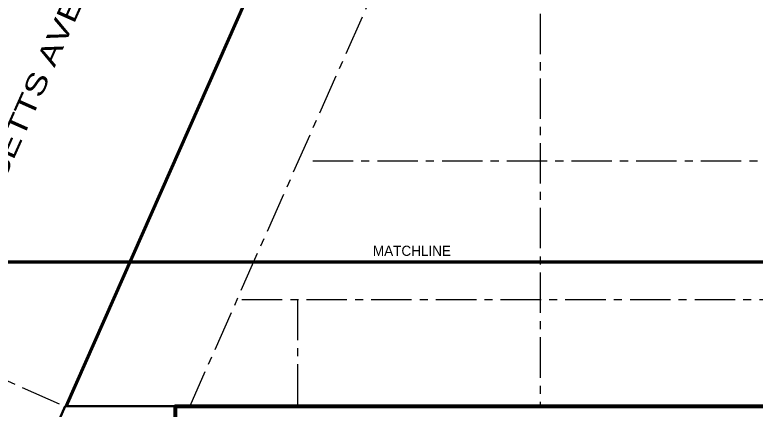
# Model space of a CAD drawing. Header units: inches. Extents: x -26500 to -19632, y -3347 to 2257.
# Drawn here: x -25080 to -23980, y -683 to -96 of the extents above; entities that cross this region are included whole.
import ezdxf
from ezdxf.enums import TextEntityAlignment as Align

# ---------------------------------------------------------------- set-up
doc = ezdxf.new("R2010")
doc.units = ezdxf.units.IN
doc.header["$LTSCALE"] = 48
doc.header["$MEASUREMENT"] = 0
for name, pattern in [('A105$0$CENTER', [2, 1.25, -0.25, 0.25, -0.25]), ('NB - 9th floor_plan$0$HIDDEN2', [0.1875, 0.125, -0.0625]), ('NB - 9th floor_plan$0$PHANTOM2', [1.25, 0.625, -0.125, 0.125, -0.125, 0.125, -0.125])]:
    doc.linetypes.add(name, pattern=pattern)
for name, color, linetype in [('A105$0$A-ANNO-TEXT', 8, 'Continuous'), ('A105$0$A-ANNO-WEST', 8, 'Continuous'), ('A105$0$A-GRID-GRDP0-15', 8, 'Continuous'), ('A105$0$C-PROP', 8, 'Continuous'), ('NB - 9th floor_plan$0$STMATCHLINE', 1, 'NB - 9th floor_plan$0$HIDDEN2'), ('XREF', 7, 'Continuous')]:
    doc.layers.add(name, color=color, linetype=linetype)
doc.styles.add('A105$0$style-Arial', font='arial.ttf')
doc.styles.add('NB - 9th floor_plan$0$au101s01', font='AU101S01.shx')

# ---------------------------------------------------------------- blocks, each defined once
blk = doc.blocks.new('NB - 9th floor_plan')
at = {"layer": 'NB - 9th floor_plan$0$STMATCHLINE', "linetype": 'NB - 9th floor_plan$0$PHANTOM2', "transparency": 33554687, "const_width": 5, "elevation": 0.2}
blk.add_lwpolyline([(-26104.8, -462.9), (-19634.8, -462.9)], dxfattribs=at)
at = {"layer": 'NB - 9th floor_plan$0$STMATCHLINE', "transparency": 33554687, "style": 'NB - 9th floor_plan$0$au101s01'}
blk.add_text('MATCHLINE', height=15, dxfattribs=at).set_placement((-24491.2, -454, 0.2), align=Align.CENTER)
blk = doc.blocks.new('A105')
at = {"layer": 'A105$0$A-ANNO-WEST', "lineweight": 30, "transparency": 33554687}
for p, q in [((-25005.6434, -676.9041), (-25076.0596, -835.9378)), ((-24842.0259, -676.9042), (-25005.6434, -676.9041))]:
    blk.add_line(p, q, dxfattribs=at)
at = {"layer": 'A105$0$A-ANNO-WEST', "lineweight": 53, "transparency": 33554687, "elevation": -0.0001, "flags": 128}
blk.add_lwpolyline([(-23093.0624, -797.9051), (-22682.0257, -797.9051), (-22682.0257, -676.9042), (-21061.0236, -676.9042), (-21061.0236, -2477.9051), (-22682.0257, -2477.9051), (-22682.0257, -2347.1498), (-22682.0257, -2347.1498), (-23779.0217, -2347.1498), (-23779.0217, -2347.1498), (-23837.3562, -2478.8988), (-25502.0254, -2478.9003), (-25502.0236, -2298.3308), (-25518.812, -2282.5399), (-25684.162, -2209.3266), (-25076.0596, -835.9378), (-24911.085, -908.9844), (-24842.0239, -857.4072), (-24842.0259, -676.9042), (-23039.4874, -676.9057), (-23093.0624, -797.9051)], close=True, dxfattribs=at)
at = {"layer": 'A105$0$A-GRID-GRDP0-15', "linetype": 'A105$0$CENTER', "lineweight": 0, "transparency": 33554687}
for p, q in [((-24301.0236, 2113.2362), (-24301.0236, -676.9046)), ((-23943.3256, 1304.8799), (-24820.8121, -676.9042)), ((-24638.5067, -312.8426), (-20364.9322, -312.8426)), ((-25684.013, -377.2485), (-25005.9064, -677.498)), ((-24743.6228, -518.9051), (-20364.9322, -518.9051)), ((-24661.0236, -518.9051), (-24661.0236, -676.9044))]:
    blk.add_line(p, q, dxfattribs=at)
at = {"layer": 'A105$0$C-PROP', "lineweight": 40, "transparency": 33554687, "flags": 128}
blk.add_lwpolyline([(-25004.5437, -676.9041), (-24022.0239, 1542.095), (-21061.0239, 1542.095), (-21061.0239, -676.9042)], dxfattribs=at)
at = {"layer": 'A105$0$A-ANNO-TEXT', "lineweight": 30, "transparency": 33554687, "style": 'A105$0$style-Arial', "width": 1.266666}
blk.add_text('MASSACHUSETTS AVENUE NW', height=30, rotation=66, dxfattribs=at).set_placement((-25219.5738, -620.1123))

msp = doc.modelspace()

# ---------------------------------------------------------------- block references
at = {"layer": 'XREF', "transparency": 33554467}
msp.add_blockref('A105', (0, 0), dxfattribs=at)
at = {"layer": 'XREF'}
msp.add_blockref('NB - 9th floor_plan', (0, 0), dxfattribs=at)

doc.saveas('drawing.dxf')
